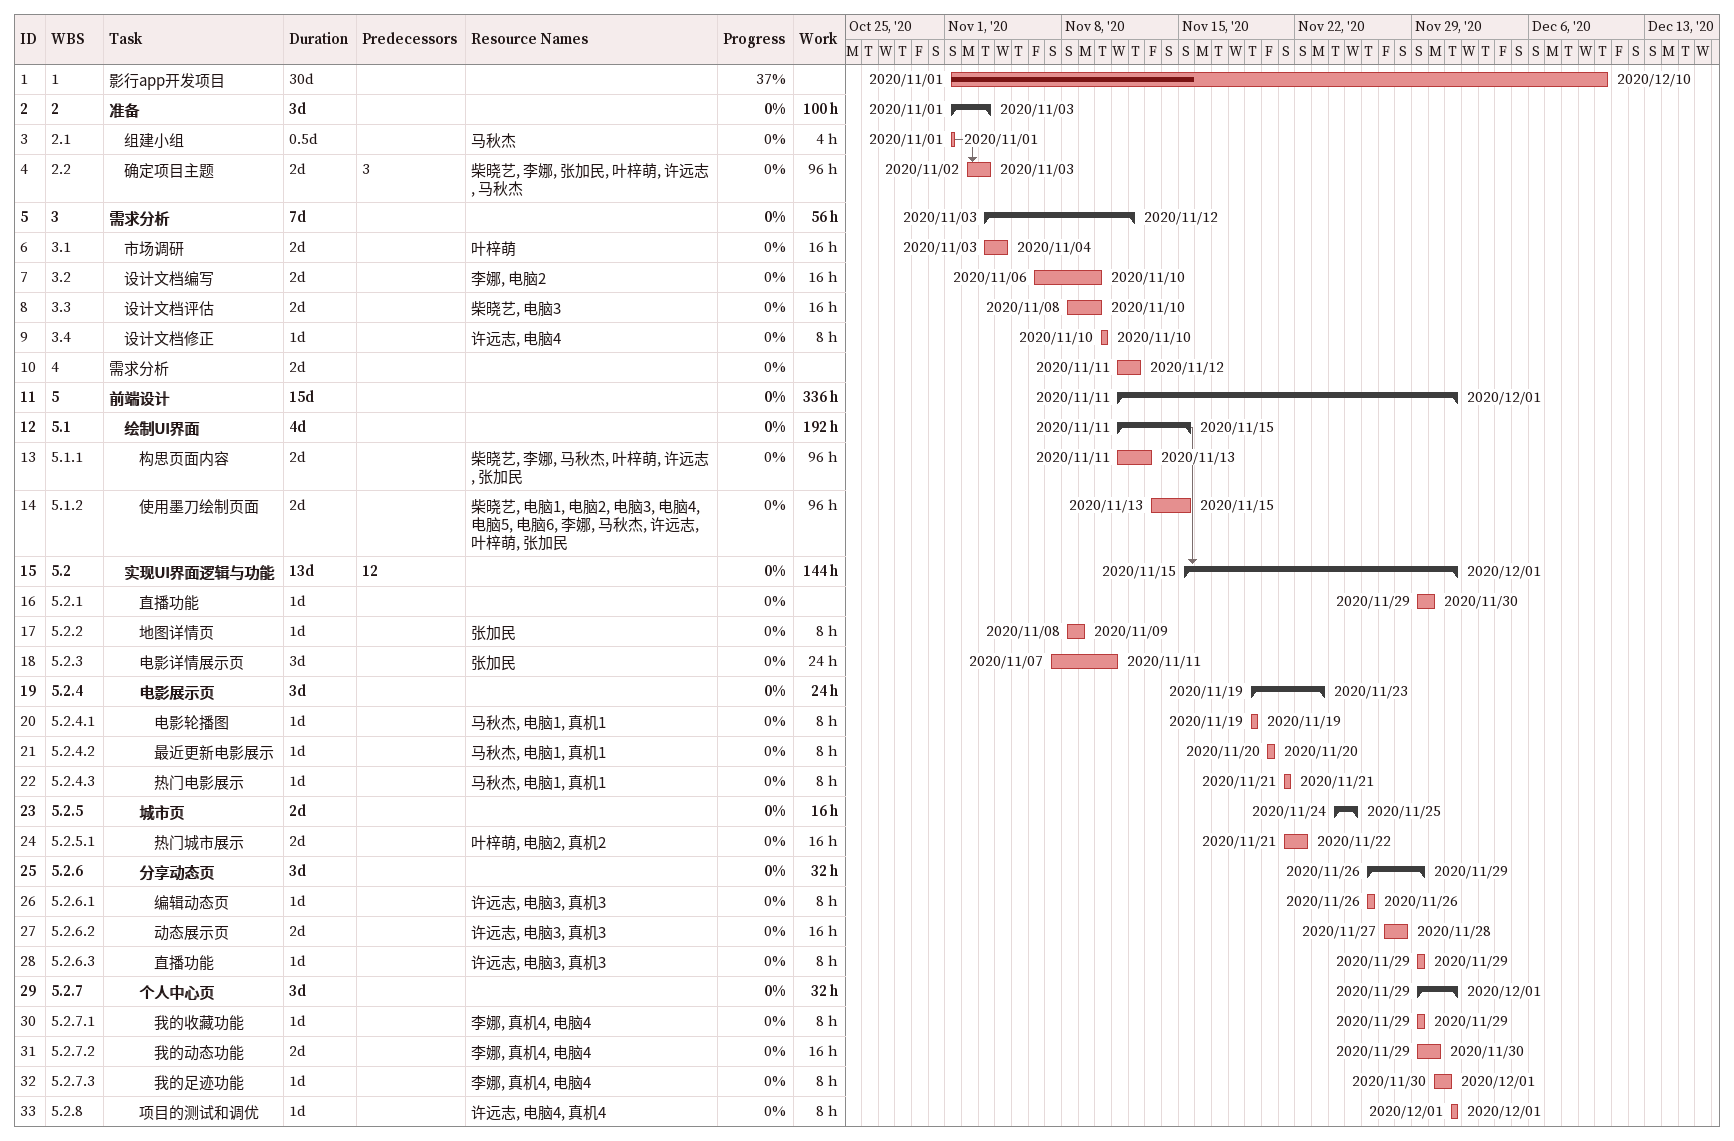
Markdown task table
| ID | WBS | Task | Duration | Start | Finish | Predecessors | Resources | % complete | Work (h) |
|---|---|---|---|---|---|---|---|---|---|
| 1 | 1 | 影行app开发项目 | 30d | 2020-11-01 | 2020-12-10 |  |  | 37 |  |
| 2 | 2 | **准备** | 3d | 2020-11-01 | 2020-11-03 |  |  | 0 | 100 |
| 3 | 2.1 | 组建小组 | 0.5d | 2020-11-01 | 2020-11-01 |  | 马秋杰 | 0 | 4 |
| 4 | 2.2 | 确定项目主题 | 2d | 2020-11-02 | 2020-11-03 | 3 | 柴晓艺, 李娜, 张加民, 叶梓萌, 许远志, 马秋杰 | 0 | 96 |
| 5 | 3 | **需求分析** | 7d | 2020-11-03 | 2020-11-12 |  |  | 0 | 56 |
| 6 | 3.1 | 市场调研 | 2d | 2020-11-03 | 2020-11-04 |  | 叶梓萌 | 0 | 16 |
| 7 | 3.2 | 设计文档编写 | 2d | 2020-11-06 | 2020-11-10 |  | 李娜, 电脑2 | 0 | 16 |
| 8 | 3.3 | 设计文档评估 | 2d | 2020-11-08 | 2020-11-10 |  | 柴晓艺, 电脑3 | 0 | 16 |
| 9 | 3.4 | 设计文档修正 | 1d | 2020-11-10 | 2020-11-10 |  | 许远志, 电脑4 | 0 | 8 |
| 10 | 4 | 需求分析 | 2d | 2020-11-11 | 2020-11-12 |  |  | 0 |  |
| 11 | 5 | **前端设计** | 15d | 2020-11-11 | 2020-12-01 |  |  | 0 | 336 |
| 12 | 5.1 | **绘制UI界面** | 4d | 2020-11-11 | 2020-11-15 |  |  | 0 | 192 |
| 13 | 5.1.1 | 构思页面内容 | 2d | 2020-11-11 | 2020-11-13 |  | 柴晓艺, 李娜, 马秋杰, 叶梓萌, 许远志, 张加民 | 0 | 96 |
| 14 | 5.1.2 | 使用墨刀绘制页面 | 2d | 2020-11-13 | 2020-11-15 |  | 柴晓艺, 电脑1, 电脑2, 电脑3, 电脑4, 电脑5, 电脑6, 李娜, 马秋杰, 许远志, 叶梓萌, 张加民 | 0 | 96 |
| 15 | 5.2 | **实现UI界面逻辑与功能** | 13d | 2020-11-15 | 2020-12-01 | 12 |  | 0 | 144 |
| 16 | 5.2.1 | 直播功能 | 1d | 2020-11-29 | 2020-11-30 |  |  | 0 |  |
| 17 | 5.2.2 | 地图详情页 | 1d | 2020-11-08 | 2020-11-09 |  | 张加民 | 0 | 8 |
| 18 | 5.2.3 | 电影详情展示页 | 3d | 2020-11-07 | 2020-11-11 |  | 张加民 | 0 | 24 |
| 19 | 5.2.4 | **电影展示页** | 3d | 2020-11-19 | 2020-11-23 |  |  | 0 | 24 |
| 20 | 5.2.4.1 | 电影轮播图 | 1d | 2020-11-19 | 2020-11-19 |  | 马秋杰, 电脑1, 真机1 | 0 | 8 |
| 21 | 5.2.4.2 | 最近更新电影展示 | 1d | 2020-11-20 | 2020-11-20 |  | 马秋杰, 电脑1, 真机1 | 0 | 8 |
| 22 | 5.2.4.3 | 热门电影展示 | 1d | 2020-11-21 | 2020-11-21 |  | 马秋杰, 电脑1, 真机1 | 0 | 8 |
| 23 | 5.2.5 | **城市页** | 2d | 2020-11-24 | 2020-11-25 |  |  | 0 | 16 |
| 24 | 5.2.5.1 | 热门城市展示 | 2d | 2020-11-21 | 2020-11-22 |  | 叶梓萌, 电脑2, 真机2 | 0 | 16 |
| 25 | 5.2.6 | **分享动态页** | 3d | 2020-11-26 | 2020-11-29 |  |  | 0 | 32 |
| 26 | 5.2.6.1 | 编辑动态页 | 1d | 2020-11-26 | 2020-11-26 |  | 许远志, 电脑3, 真机3 | 0 | 8 |
| 27 | 5.2.6.2 | 动态展示页 | 2d | 2020-11-27 | 2020-11-28 |  | 许远志, 电脑3, 真机3 | 0 | 16 |
| 28 | 5.2.6.3 | 直播功能 | 1d | 2020-11-29 | 2020-11-29 |  | 许远志, 电脑3, 真机3 | 0 | 8 |
| 29 | 5.2.7 | **个人中心页** | 3d | 2020-11-29 | 2020-12-01 |  |  | 0 | 32 |
| 30 | 5.2.7.1 | 我的收藏功能 | 1d | 2020-11-29 | 2020-11-29 |  | 李娜, 真机4, 电脑4 | 0 | 8 |
| 31 | 5.2.7.2 | 我的动态功能 | 2d | 2020-11-29 | 2020-11-30 |  | 李娜, 真机4, 电脑4 | 0 | 16 |
| 32 | 5.2.7.3 | 我的足迹功能 | 1d | 2020-11-30 | 2020-12-01 |  | 李娜, 真机4, 电脑4 | 0 | 8 |
| 33 | 5.2.8 | 项目的测试和调优 | 1d | 2020-12-01 | 2020-12-01 |  | 许远志, 电脑4, 真机4 | 0 | 8 |
